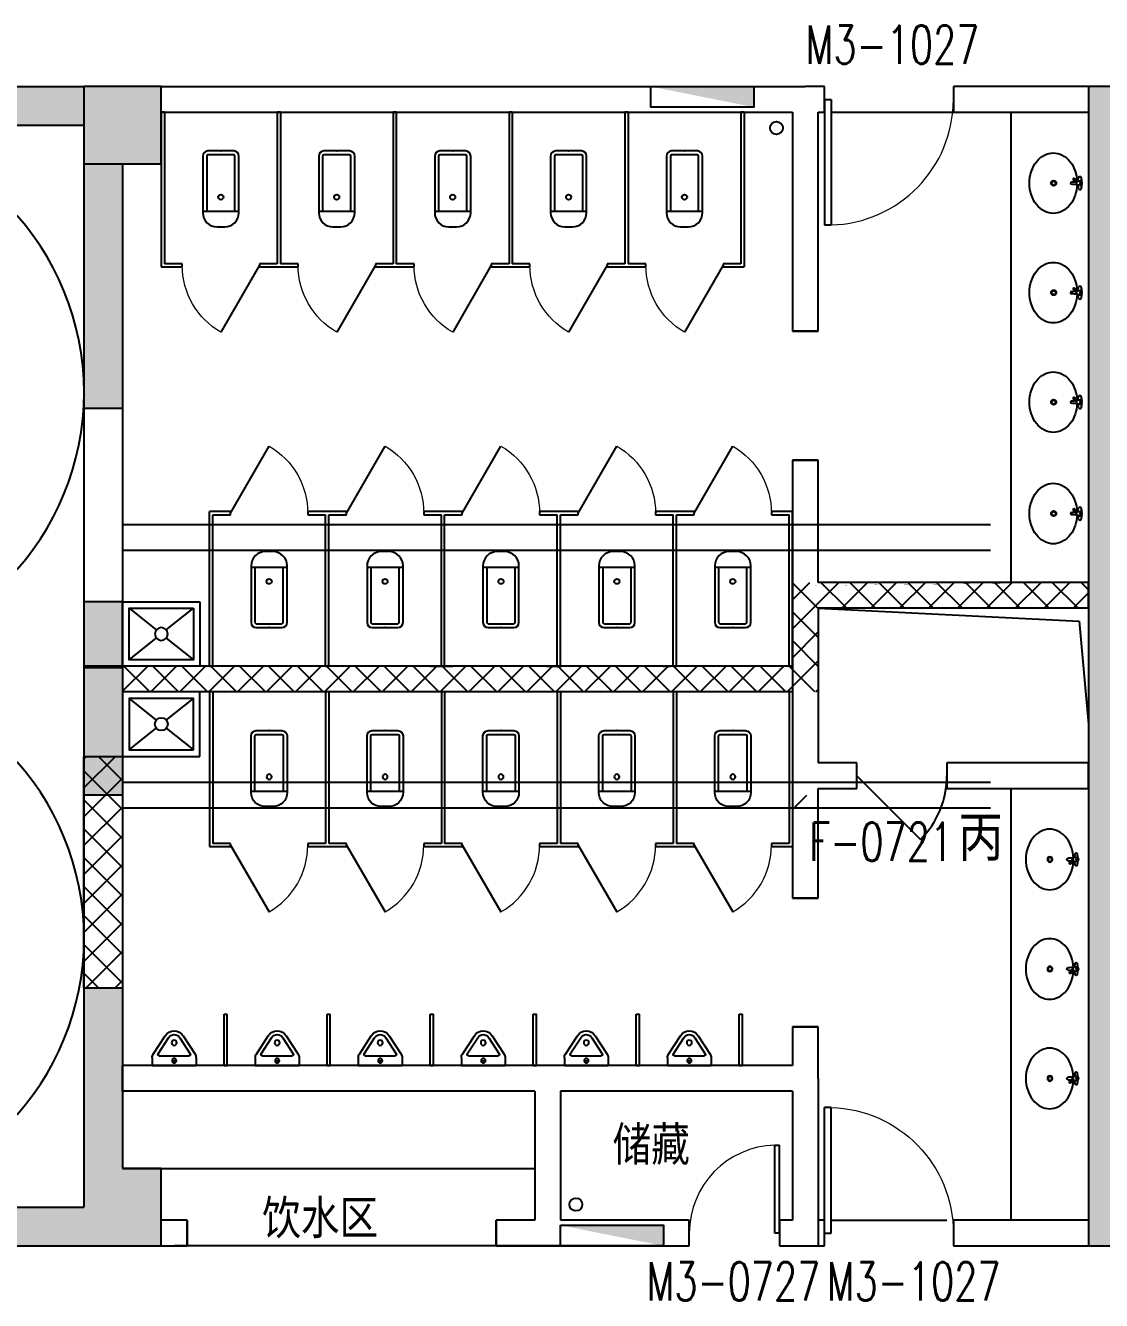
# Model space of a CAD drawing. Extents: x 1762714 to 1838512, y 310267 to 413040.
# Drawn here: x 1779921 to 1788276, y 391380 to 401277 of the extents above; entities that cross this region are included whole.
import ezdxf

# ---------------------------------------------------------------- set-up
doc = ezdxf.new("R2010")
doc.units = 0
doc.header["$LTSCALE"] = 1000
doc.header["$MEASUREMENT"] = 0
doc.linetypes.add('DASH', pattern=[0.35, 0.25, -0.1])
for name, color, linetype in [('body', 30, 'Continuous'), ('name', 1, 'Continuous'), ('消防', 222, 'Continuous')]:
    doc.layers.add(name, color=color, linetype=linetype)
doc.styles.add('_TCH_WINDOW', font='txt.shx', dxfattribs={"height": 3.5, "bigfont": 'hztxt.shx'})

# ---------------------------------------------------------------- blocks, each defined once
blk = doc.blocks.new('cde')
at = {"layer": '消防'}
blk.add_hatch(color=256, dxfattribs=at).paths.add_polyline_path([(-873426.7166632321, -271674.3896962288), (-874226.7166632321, -271674.3896962288), (-873426.7166632321, -271834.3896962288)])
blk.add_lwpolyline([(-874226.7166632321, -271674.3896962288), (-873426.7166632321, -271674.3896962288), (-873426.7166632321, -271834.3896962288), (-874226.7166632321, -271834.3896962288)], close=True, dxfattribs=at)
blk = doc.blocks.new('$lvtry$00000201')
for p, q in [((-139.7834388052433, -40.0000000100008, 1e-08), (-139.7834388052433, -479.6564289897615, 1e-08)), ((-109.7834388052506, -40.0000000100008, 1e-08), (-109.7834388052433, -469.6564289897615, 1e-08)), ((99.78343880524335, -1.000080374069512e-08, 1e-08), (-99.78343880524335, -1.000080374069512e-08, 1e-08)), ((99.78343880524335, -30.0000000100008, 1e-08), (-99.78343880524335, -30.0000000100008, 1e-08)), ((109.7834388052361, -469.6564289897615, 1e-08), (109.7834388052361, -40.0000000100008, 1e-08)), ((139.7834388052361, -479.6564289897615, 1e-08), (139.7834388052433, -40.0000000100008, 1e-08)), ((139.7834388052361, -469.6564289897615, 1e-08), (-139.7834388052433, -469.6564289897615, 1e-08)), ((-29.78343880524335, -589.6564289897615, 1e-08), (29.78343880523607, -589.6564289897615, 1e-08))]:
    blk.add_line(p, q)
blk.add_circle((0, -358.6146012114659, 1e-08), 20)
for centre, radius, start, end in [((-99.78343880524335, -40.0000000100008, 1e-08), 40, 90, 180), ((-99.78343880525063, -40.0000000100008, 1e-08), 10, 90, 180), ((99.78343880523607, -40.0000000100008, 1e-08), 40, 0, 90), ((99.78343880523607, -40.0000000100008, 1e-08), 10, 0, 90), ((-29.78343880524335, -479.6564289897615, 1e-08), 110, 180, 270), ((29.78343880523607, -479.6564289897615, 1e-08), 110, 270, 0)]:
    blk.add_arc(centre, radius, start, end)
blk.add_point((0, 0))
blk = doc.blocks.new('$TCHSYS$APDOOR2D')
blk.add_line((0.5, 0), (9.094947017729283e-16, 0.8660254037844392))
at = {"lineweight": 13}
blk.add_arc((0.5, 0), 1, 120, 180, dxfattribs=at)
blk = doc.blocks.new('$DorLib2D$00000001')
for p, q in [((0.45, 0.9750000000000001), (0.5000000000000002, 0.9750000000000001)), ((0.45, 0), (0.45, 0.9750000000000001)), ((0.5, 0), (0.5, 0.9750000000000001)), ((0.5, 0), (0.45, 0))]:
    blk.add_line(p, q)
at = {"lineweight": 13}
blk.add_arc((0.475, 0), 0.975, 91.4692835813538, 180, dxfattribs=at)
blk = doc.blocks.new('$lvtry$00000194')
for p, q in [((-16.69233925083245, -26.52828659578518, 1e-08), (-16.69233925083245, -16.69233926081506, 1e-08)), ((16.69233925080334, -26.52828659578518, 1e-08), (16.69233925080334, -16.69233926081506, 1e-08))]:
    blk.add_line(p, q)
at = {"elevation": 1e-08}
blk.add_lwpolyline([(13.72152649859345, -39.03689486999792, -0.06737355819839203), (92.26126355512679, -53.38288950382048, -0.08815154047699353), (166.1700935788249, -92.90564140197239, -0.1052687078231532), (218.0973696844812, -155.2963535393974, -0.1216849278553274), (235, -223.7203959214821, -0.121684927855334), (218.0973696844885, -292.1444383035814, -0.1052687078231275), (166.1700935788467, -354.5351504409991, -0.08815154047698223), (92.26126355514862, -394.057902339162, -0.07896630954085203), (7.275957614183426e-12, -408.7203959214967, -0.07896630954085819), (-92.26126355513406, -394.0579023391729, -0.08815154047700312), (-166.1700935788322, -354.535150441021, -0.1052687078231533), (-218.0973696844885, -292.144438303596, -0.1216849278553274), (-235, -223.7203959215112, -0.1216849278553497), (-218.0973696844958, -155.2963535394192, -0.1052687078231637), (-166.170093578854, -92.90564140199422, -0.08815154047699322), (-92.26126355514862, -53.38288950383139, -0.05993496726570368), (-22.52397154361825, -39.57398654198914, -0.05993496726570368)], format="xyb", dxfattribs=at)
for centre, radius in [((-1.455191522836685e-11, -26.52828659578518, 1e-08), 16.69233925081608), ((-7.275957614183426e-12, -221.4316481974711, 1e-08), 20), ((-7.275957614183426e-12, -221.4316481974711, 1e-08), 15)]:
    blk.add_circle(centre, radius)
for centre, radius, start, end in [((-40.18135723996966, -17.32147236583114, 1e-08), 10.06450358181337, 106.6095606707905, 258.1648168314234), ((-64.2878101370734, 250.1618107285321, 1e-08), 258.7112282179222, 274.7069152505645, 282.3731635936319), ((-74.62124779871374, -196.6875086797954, 1e-08), 172.5795059260873, 71.36004855192897, 79.18732016849276), ((-28.90521497542795, -63.30408876373258, 1e-08), 6.774339234079719, 155.3439801166094, 308.3224154564381), ((-170.98009125526, 35.25583087861014, 1e-08), 166.2489730946692, 324.8410728659358, 338.1337180303948), ((-170.98009125526, 35.25583087861014, 1e-08), 169.652629299969, 324.8410728659358, 331.3523341770557), ((-28.90521497542795, -63.30408876373258, 1e-08), 3.370683028779979, 155.3439801166094, 308.3224154564381), ((100.4320496943401, -178.0699382033345, 1e-08), 169.6526292999691, 132.31406139628, 138.8253227074418), ((100.4320496943401, -178.0699382033345, 1e-08), 166.2489730946693, 125.5326775435753, 138.8253227074418), ((-12.26054571814893, -42.12725045696425, 1e-08), 10.59940537502004, 201.8923753688994, 261.7740202046142), ((-1.455191522836685e-11, -16.69233926081506, 1e-08), 16.69233925081608, 0, 180), ((-381.0866100194544, -98.94153783039656, 1e-08), 372.2172360846195, 2.398242787226626, 6.762688832811939), ((-1.455191522836685e-11, -79.69124362275761, 1e-08), 9.902517937004529, 201.7836930227817, 338.2163069772183), ((64.28781013704429, 250.1618107285321, 1e-08), 258.7112282179222, 257.626836406368, 265.2930847494355), ((381.0866100194253, -98.94153783036745, 1e-08), 372.2172360846195, 170.1008309111423, 177.6017572127734), ((74.62124779877195, -196.6875086797954, 1e-08), 172.5795059260873, 100.8126798315072, 110.4190736218762), ((40.18135723994055, -17.32147236583114, 1e-08), 10.06450358181337, 281.8351831685765, 73.39043932920947)]:
    blk.add_arc(centre, radius, start, end)
blk.add_point((-1.455191522836685e-11, -16.69233926081506, 1e-08))
blk = doc.blocks.new('$DorLib2D$00000114')
at = {"color": 0}
blk.add_line((0.4999999999999964, 3.552713678800501e-15), (-0.2071067811864751, 0.7071067811864857), dxfattribs=at)
blk.add_arc((0.5000000000013856, -1.154631945610163e-12), 1.000000000001696, 135, 180, dxfattribs=at)
blk = doc.blocks.new('$lvtry$00000221')
for p, q in [((-170, 0, 1.00000000000001e-08), (170, -3.637978807091713e-12, 1.00000000000001e-08)), ((-170, -61.14835470659455, 1.00000000000001e-08), (-170, 0, 1.00000000000001e-08)), ((-161.8924622367413, -88.44343865486735, 1.00000000000001e-08), (-69.28203202271834, -230.5818163137155, 1.00000000000001e-08)), ((-124.1736286101077, -91.45901678963855, 1.00000000000001e-08), (-43.30126991269935, -215.5818163076256, 1.00000000000001e-08)), ((-115.7951361627565, -76, 1.00000000000001e-08), (115.7951365941481, -76, 1.00000000000001e-08)), ((43.301270463322, -215.5818162915166, 1.00000000000001e-08), (124.1736290448607, -91.45901678449081, 1.00000000000001e-08)), ((69.28203258278518, -230.5818162812357, 1.00000000000001e-08), (161.8924622535633, -88.44343926462534, 1.00000000000001e-08)), ((170, -61.14835534217491, 1.00000000000001e-08), (170, -3.637978807091713e-12, 1.00000000000001e-08))]:
    blk.add_line(p, q)
for centre, radius in [((0, -38, 1.00000000000001e-08), 17.66628609890358), ((2.156957634724677e-07, -176.9798452330579, 1e-08), 20)]:
    blk.add_circle(centre, radius)
for centre, radius, start, end in [((-120, -61.14835470659455, 1.00000000000001e-08), 50, 180, 213.0863027744521), ((-115.7951361627565, -86, 1.00000000000001e-08), 10, 90, 213.0863027744521), ((115.7951365941481, -86, 1.00000000000001e-08), 10, 326.9136972608397, 90), ((120, -61.14835534217491, 1.00000000000001e-08), 50, 326.9136972608397, 0), ((2.706583472900093e-07, -190.5818162974756, 1.00000000000001e-08), 80.00000000000118, 210.0000000135458, 330.0000000132417), ((2.706583472900093e-07, -190.5818163002696, 1.00000000000001e-08), 49.99999999860439, 210.0000000102977, 330.00000001059)]:
    blk.add_arc(centre, radius, start, end)
blk.add_point((0, -38, 1.00000000000001e-08))
blk = doc.blocks.new('$lvtry$00000012')
for p, q in [((-250, -50, 1e-08), (-39.04344047215272, -218.7652476222793, 1e-08)), ((39.04344047215272, -218.7652476222793, 1e-08), (250, -50, 1e-08)), ((-250, -450, 1e-08), (-39.04344047215272, -281.2347523777207, 1e-08)), ((39.04344047215272, -281.2347523777244, 1e-08), (250, -450, 1e-08))]:
    blk.add_line(p, q)
at = {"elevation": 1e-08}
for points in [[(300, -500), (300, 0), (-300, 0), (-300, -500)], [(250, -450), (250, -50), (-250, -50), (-250, -450)]]:
    blk.add_lwpolyline(points, close=True, dxfattribs=at)
blk.add_circle((0, -250, 1e-08), 50)

msp = doc.modelspace()

# ---------------------------------------------------------------- hatches: boundary and pattern name
at = {"layer": 'body'}
for points in [[(1772575.56556387, 400803.4112224119), (1772575.56556387, 400503.4112224119), (1780375.56556387, 400503.4112224133), (1780375.56556387, 400803.4112224133)], [(1780375.565563861, 400203.4112224693), (1780975.565563861, 400203.4112224693), (1780975.565563861, 400803.4112224693), (1780375.565563861, 400803.4112224693)], [(1788175.565563838, 400803.4112224123), (1788175.565563838, 400203.4112224123), (1788775.565563838, 400203.411222412), (1788775.565563838, 400803.411222412)], [(1780675.565563879, 400203.4034099162), (1780375.565563879, 400203.403409917), (1780375.56556387, 398303.4034099753), (1780675.56556387, 398303.4034099745)], [(1788375.565563838, 400203.4112224121), (1788175.565563838, 400203.4112224123), (1788175.565563835, 392403.4112224146), (1788375.565563835, 392403.4112224146)], [(1780375.565563873, 396803.403409975), (1780375.565563872, 396290.8222153035), (1780675.565563872, 396290.8222153031), (1780675.565563873, 396803.4034099745)], [(1780375.565563885, 396303.4112223897), (1780375.565563866, 395303.4034099749), (1780675.565563866, 395303.4034099745), (1780675.565563878, 396303.4112223897)], [(1780375.565563861, 392403.4112224693), (1780675.565563861, 392403.4112224693), (1780675.565563866, 393803.4034099745), (1780375.565563866, 393803.4034099751)], [(1780375.565563861, 391803.4112224693), (1780975.565563861, 391803.4112224693), (1780975.565563861, 392403.4112224693), (1780375.565563861, 392403.4112224693)], [(1788175.56556384, 392403.4112224147), (1788175.565563839, 391803.4112224147), (1788775.565563839, 391803.4112224145), (1788775.56556384, 392403.4112224145)], [(1772575.56556387, 392103.4112224112), (1772575.56556387, 391803.4112224112), (1780375.56556387, 391803.4112224125), (1780375.56556387, 392103.4112224125)]]:
    msp.add_hatch(color=256, dxfattribs=at).paths.add_polyline_path(points)

# ---------------------------------------------------------------- linework, layer by layer
for p, q in [((1772575.56556387, 400803.4112224119), (1780375.56556387, 400803.4112224133)), ((1780975.565563861, 400803.4112224693), (1780375.565563861, 400803.4112224693)), ((1780375.565563861, 400803.4112224693), (1780375.565563861, 400203.4112224693)), ((1780975.565563863, 400803.4112224127), (1785975.565563794, 400803.4112224142)), ((1780975.565563861, 400203.4112224693), (1780975.565563861, 400803.4112224693)), ((1786125.565563812, 400803.411222409), (1785975.565563794, 400803.4112224142)), ((1786125.565563812, 400603.4112224048), (1786125.565563812, 400803.411222409)), ((1788175.56556387, 400803.4112224286), (1787125.56556385, 400803.4112224091)), ((1787125.56556385, 400803.4112224091), (1787125.56556385, 400603.4112224058)), ((1788175.565563838, 400803.4112224123), (1788175.565563838, 400203.4112224123)), ((1788775.565563838, 400803.411222412), (1788175.565563838, 400803.4112224123)), ((1780975.565563863, 400603.4112224109), (1785875.565563797, 400603.4112224154)), ((1780975.565563861, 400603.4112224352), (1780975.565563857, 399402.9112224156)), ((1781000.565563861, 400603.4112224352), (1780975.565563861, 400603.4112224352)), ((1781000.565563861, 400603.4112224352), (1781000.565563857, 399427.9112224496)), ((1781875.565563853, 400603.4112224347), (1781875.565563831, 399427.9112224506)), ((1781900.565563853, 400603.4112224347), (1781875.565563853, 400603.4112224347)), ((1781900.565563853, 400603.4112224347), (1781900.565563831, 399427.9112224167)), ((1782775.565563844, 400603.4112224354), (1782775.565563857, 399427.9112224175)), ((1782800.565563844, 400603.4112224354), (1782775.565563844, 400603.4112224354)), ((1782800.565563844, 400603.4112224354), (1782800.565563857, 399427.9112224175)), ((1783675.565563836, 400603.411222419), (1783675.565563831, 399427.9112224185)), ((1783700.565563836, 400603.411222419), (1783675.565563836, 400603.411222419)), ((1783700.565563836, 400603.411222419), (1783700.565563831, 399427.9112224524)), ((1784575.565563828, 400603.411222419), (1784575.565563831, 399427.9112224533)), ((1784600.565563828, 400603.411222419), (1784575.565563828, 400603.411222419)), ((1784600.565563828, 400603.411222419), (1784600.565563831, 399427.9112224533)), ((1785475.565563819, 400603.411222419), (1785475.565563831, 399427.9112224542)), ((1785500.565563819, 400603.411222419), (1785475.565563819, 400603.411222419)), ((1785500.565563819, 400603.411222419), (1785500.565563831, 399402.9112224543)), ((1785875.565563797, 400603.4112224154), (1785875.565563809, 398903.4112223658)), ((1786075.565563808, 398903.4112223671), (1786075.565563796, 400603.411222412)), ((1786075.565563796, 400603.411222412), (1786125.565563812, 400603.4112224048)), ((1786175.565563821, 400603.4112224142), (1787300.565563821, 400603.4112224142)), ((1787125.56556385, 400603.4112224058), (1788175.56556387, 400603.4112224209)), ((1772575.56556387, 400503.4112224119), (1780375.56556387, 400503.4112224133)), ((1774375.565563879, 400503.4112224091), (1780375.56556387, 400503.4112224077)), ((1774375.56556387, 400503.4112224707), (1780375.565563861, 400503.4112224693)), ((1780375.56556387, 400503.4112224077), (1780375.565563852, 392103.4112224082)), ((1780375.565563861, 400503.4112224693), (1780375.565563843, 392103.4112224698)), ((1780375.565563861, 400203.4112224693), (1780975.565563861, 400203.4112224693)), ((1780375.565563879, 400203.403409917), (1780375.56556387, 398303.4034099753)), ((1780675.565563879, 400203.4034099162), (1780675.56556387, 398303.4034099745)), ((1788175.565563839, 400203.411222371), (1788175.565563835, 392403.4112224146)), ((1780975.565563857, 399402.9112224156), (1781138.06556366, 399402.9112224266)), ((1781138.06556366, 399427.9112224714), (1781000.565563857, 399427.9112224496)), ((1781138.06556366, 399402.9112224266), (1781138.06556366, 399427.9112224714)), ((1781875.565563831, 399427.9112224506), (1781738.065563965, 399427.911222472)), ((1781738.065563965, 399427.911222472), (1781738.065563965, 399402.9112224401)), ((1781738.065563965, 399402.9112224401), (1781888.065563861, 399402.9112224361)), ((1781888.065563853, 399402.9112224347), (1782038.065563965, 399402.9112224507)), ((1782038.065563965, 399427.9112224283), (1781900.565563831, 399427.9112224167)), ((1782038.065563965, 399402.9112224507), (1782038.065563965, 399427.9112224283)), ((1782775.565563857, 399427.9112224175), (1782638.06556366, 399427.9112224289)), ((1782638.06556366, 399427.9112224289), (1782638.06556366, 399402.9112224513)), ((1782638.06556366, 399402.9112224513), (1782788.065563853, 399402.9112224357)), ((1782788.065563844, 399402.9112224354), (1782938.065563965, 399402.9112224177)), ((1782938.065563965, 399427.9112224279), (1782800.565563857, 399427.9112224175)), ((1782938.065563965, 399402.9112224177), (1782938.065563965, 399427.9112224279)), ((1783675.565563831, 399427.9112224185), (1783538.06556366, 399427.9112224285)), ((1783538.06556366, 399427.9112224285), (1783538.06556366, 399402.9112224183)), ((1783538.06556366, 399402.9112224183), (1783688.065563844, 399402.9112224363)), ((1783688.065563836, 399402.9112224354), (1783838.06556366, 399402.9112224187)), ((1783838.06556366, 399427.9112224295), (1783700.565563831, 399427.9112224524)), ((1783838.06556366, 399402.9112224187), (1783838.06556366, 399427.9112224295)), ((1784575.565563831, 399427.9112224533), (1784438.065563965, 399427.9112224301)), ((1784438.065563965, 399427.9112224301), (1784438.065563965, 399402.9112224192)), ((1784438.065563965, 399402.9112224192), (1784588.065563836, 399402.9112224363)), ((1784588.065563828, 399402.9112224354), (1784738.065563965, 399402.911222438)), ((1784738.065563965, 399427.9112224304), (1784600.565563831, 399427.9112224533)), ((1784738.065563965, 399402.911222438), (1784738.065563965, 399427.9112224304)), ((1785475.565563831, 399427.9112224542), (1785338.06556366, 399427.911222431)), ((1785338.06556366, 399427.911222431), (1785338.06556366, 399402.9112224504)), ((1785338.06556366, 399402.9112224504), (1785500.565563831, 399402.9112224543)), ((1785875.565563809, 398903.4112223658), (1786075.565563808, 398903.4112223671)), ((1780375.565563894, 398303.403409975), (1780375.56556388, 393803.403409975)), ((1780375.565563885, 398303.4034100365), (1780375.565563872, 393803.4034100365)), ((1780675.56556387, 398303.4034099745), (1780375.56556387, 398303.4034099753)), ((1780675.56556388, 398303.4034099745), (1780675.565563866, 393803.4034099745)), ((1786075.565563815, 397903.4112224053), (1785875.565563816, 397903.4112224039)), ((1785875.565563816, 397903.4112224039), (1785875.565563821, 396853.411222397)), ((1786075.565563822, 396953.4112223999), (1786075.565563815, 397903.4112224053)), ((1781350.565563875, 396303.4112223929), (1781350.565563883, 397503.9112223822)), ((1781513.06556366, 397503.9112223887), (1781350.565563883, 397503.9112223822)), ((1781513.065563659, 397478.9112223862), (1781513.06556366, 397503.9112223887)), ((1782263.065563866, 397503.9112223765), (1782113.065563965, 397503.911222385)), ((1782113.065563965, 397503.911222385), (1782113.065563965, 397478.9112223868)), ((1782413.06556366, 397503.9112223494), (1782263.065563858, 397503.9112223765)), ((1782413.06556366, 397478.9112223478), (1782413.06556366, 397503.9112223494)), ((1783163.065563858, 397503.9112223774), (1783013.065563965, 397503.91122235)), ((1783013.065563965, 397503.91122235), (1783013.065563965, 397478.9112223485)), ((1783313.065563965, 397503.9112223842), (1783163.065563849, 397503.9112223765)), ((1783313.065563965, 397478.9112223592), (1783313.065563965, 397503.9112223842)), ((1784063.065563849, 397503.9112223774), (1783913.06556366, 397503.9112223848)), ((1783913.06556366, 397503.9112223848), (1783913.06556366, 397478.9112223598)), ((1784213.065563965, 397503.9112223851), (1784063.065563841, 397503.9112223765)), ((1784213.065563965, 397478.9112223252), (1784213.065563965, 397503.9112223851)), ((1784963.065563841, 397503.9112223774), (1784813.065563965, 397503.9112223857)), ((1784813.065563965, 397503.9112223857), (1784813.065563965, 397478.9112223259)), ((1785113.06556366, 397503.9112223799), (1784963.065563833, 397503.9112223765)), ((1785113.065563659, 397478.9112224179), (1785113.06556366, 397503.9112223799)), ((1785875.565563831, 397503.9112223869), (1785713.065563965, 397503.9112223866)), ((1785713.065563965, 397503.9112223866), (1785713.065563965, 397478.9112224185)), ((1785875.565563833, 396303.4112223774), (1785875.565563831, 397503.9112223869)), ((1780675.565563866, 397403.4268480219), (1787414.158708863, 397403.4268480219)), ((1781375.565563875, 396303.4112223929), (1781375.565563883, 397478.9112223822)), ((1781375.565563883, 397478.9112223822), (1781513.065563659, 397478.9112223862)), ((1782113.065563965, 397478.9112223868), (1782250.565563857, 397478.911222383)), ((1782250.565563866, 396303.4112223939), (1782250.565563857, 397478.911222383)), ((1782275.565563866, 396303.4112223939), (1782275.565563857, 397478.9112223492)), ((1782275.565563857, 397478.9112223492), (1782413.06556366, 397478.9112223478)), ((1783013.065563965, 397478.9112223485), (1783150.565563857, 397478.9112223501)), ((1783150.565563858, 396303.4112223939), (1783150.565563857, 397478.9112223501)), ((1783175.565563858, 396303.4112223939), (1783175.565563857, 397478.9112223841)), ((1783175.565563857, 397478.9112223841), (1783313.065563965, 397478.9112223592)), ((1783913.06556366, 397478.9112223598), (1784050.565563857, 397478.911222385)), ((1784050.565563849, 396303.4112223939), (1784050.565563857, 397478.911222385)), ((1784075.565563849, 396303.4112223939), (1784075.565563857, 397478.911222351)), ((1784075.565563857, 397478.911222351), (1784213.065563965, 397478.9112223252)), ((1784813.065563965, 397478.9112223259), (1784950.565563857, 397478.9112223519)), ((1784950.565563841, 396303.4112223939), (1784950.565563857, 397478.9112223519)), ((1784975.565563841, 396303.4112223939), (1784975.565563857, 397478.9112223859)), ((1784975.565563857, 397478.9112223859), (1785113.065563659, 397478.9112224179)), ((1785713.065563965, 397478.9112224185), (1785850.565563831, 397478.9112223868)), ((1785850.565563833, 396303.4112223774), (1785850.565563831, 397478.9112223868)), ((1780675.565563866, 397203.4268480219), (1787414.158708863, 397203.4268480219)), ((1785875.565563821, 396818.4043741699), (1786010.580224702, 396953.4190350511)), ((1785875.56556382, 396593.8979711422), (1786235.08662773, 396953.4190350528)), ((1786075.565563821, 396750.8671860783), (1785875.565563821, 396950.8671860787)), ((1788175.565563793, 396953.411222397), (1786075.565563822, 396953.4112223999)), ((1786297.52011786, 396753.419035067), (1786097.520117875, 396953.4190350517)), ((1786259.593030771, 396753.419035067), (1786459.593030758, 396953.4190350543)), ((1786522.026520886, 396753.419035067), (1786322.0265209, 396953.4190350533)), ((1786484.099433798, 396753.4190350669), (1786684.099433787, 396953.4190350558)), ((1786746.532923913, 396753.419035067), (1786546.532923925, 396953.419035055)), ((1786708.605836825, 396753.4190350667), (1786908.605836815, 396953.4190350575)), ((1786971.03932694, 396753.4190350669), (1786771.03932695, 396953.4190350566)), ((1786933.112239851, 396753.4190350669), (1787133.112239844, 396953.4190350592)), ((1787195.545729967, 396753.4190350669), (1786995.545729975, 396953.4190350581)), ((1787157.618642878, 396753.4190350669), (1787357.618642872, 396953.4190350608)), ((1787420.052132993, 396753.4190350669), (1787220.052133, 396953.4190350597)), ((1787382.125045905, 396753.4190350667), (1787582.1250459, 396953.4190350623)), ((1787644.55853602, 396753.4190350669), (1787444.558536025, 396953.4190350614)), ((1787606.631448932, 396753.4190350667), (1787806.631448929, 396953.4190350639)), ((1787869.064939047, 396753.4190350667), (1787669.064939051, 396953.419035063)), ((1787831.137851958, 396753.4190350666), (1788031.137851957, 396953.4190350656)), ((1788093.571342074, 396753.4190350667), (1787893.571342076, 396953.4190350646)), ((1788175.565563806, 396895.9312163611), (1788118.077745101, 396953.419035066)), ((1788175.565563793, 396753.411222397), (1788175.565563793, 396953.411222397)), ((1780375.565563873, 396803.403409975), (1780375.565563872, 396290.8222153035)), ((1780675.565563873, 396803.4034099745), (1780375.565563873, 396803.403409975)), ((1780675.565563873, 396803.4034099745), (1780675.565563872, 396290.8222153031)), ((1785875.565563821, 396853.4112223977), (1785875.565563814, 396303.4112223889)), ((1788055.644254985, 396753.4190350667), (1788175.565563811, 396873.3403438932)), ((1786075.565563821, 396526.3607830519), (1785875.56556382, 396726.3607830531)), ((1786075.565563822, 396753.4112223973), (1788101.737831756, 396652.5449110436)), ((1786075.565563812, 396753.4112223973), (1786075.565563821, 396203.411222392)), ((1788175.565563793, 396753.411222397), (1786075.565563812, 396753.4112223973)), ((1788101.737831756, 396652.5449110436), (1788175.565563839, 395853.4112223944)), ((1785875.565563818, 396369.3915681143), (1786075.565563821, 396569.3915681171)), ((1786075.565563821, 396301.8543800253), (1785875.565563819, 396501.8543800274)), ((1780375.565563885, 396303.4112223897), (1780375.565563866, 395303.4034099749)), ((1780675.565563878, 396303.4112223897), (1780375.565563885, 396303.4112223897)), ((1780675.565563879, 396108.5246220801), (1780870.452164177, 396303.4112223779)), ((1780675.565563878, 396303.4112223897), (1780675.565563866, 395303.4034099745)), ((1785875.565563814, 396303.4112223889), (1780675.565563878, 396303.4112223897)), ((1780885.847236156, 396103.4112223922), (1780685.847236171, 396303.4112223773)), ((1780894.958567218, 396103.4112223922), (1781094.958567204, 396303.4112223786)), ((1781110.353639183, 396103.4112223918), (1780910.353639197, 396303.411222378)), ((1781119.464970245, 396103.4112223918), (1781319.464970232, 396303.4112223792)), ((1781334.860042211, 396103.4112223913), (1781134.860042223, 396303.4112223786)), ((1781343.971373271, 396103.4112223912), (1781543.971373259, 396303.4112223798)), ((1781350.565563875, 396303.4112223929), (1781375.565563875, 396303.4112223929)), ((1781559.366445238, 396103.4112223908), (1781359.366445249, 396303.4112223793)), ((1781568.477776297, 396103.4112223907), (1781768.477776287, 396303.4112223805)), ((1781783.872848265, 396103.4112223902), (1781583.872848276, 396303.41122238)), ((1781792.984179323, 396103.4112223902), (1781992.984179314, 396303.4112223811)), ((1782008.379251292, 396103.4112223897), (1781808.379251302, 396303.4112223805)), ((1782017.490582349, 396103.4112223897), (1782217.490582341, 396303.4112223816)), ((1782232.88565432, 396103.4112223891), (1782032.885654328, 396303.4112223811)), ((1782241.996985375, 396103.4112223892), (1782441.996985368, 396303.4112223823)), ((1782250.565563866, 396303.4112223939), (1782275.565563866, 396303.4112223939)), ((1782457.392057347, 396103.4112223887), (1782257.392057354, 396303.4112223819)), ((1782466.503388402, 396103.4112223886), (1782666.503388396, 396303.4112223829)), ((1782681.898460374, 396103.4112223883), (1782481.89846038, 396303.4112223826)), ((1782691.009791428, 396103.4112223882), (1782891.009791424, 396303.4112223836)), ((1782906.404863401, 396103.4112223877), (1782706.404863406, 396303.4112223831)), ((1782915.516194454, 396103.4112223877), (1783115.516194451, 396303.4112223842)), ((1783130.911266429, 396103.4112223871), (1782930.911266432, 396303.4112223837)), ((1783140.022597481, 396103.4112223871), (1783340.022597478, 396303.4112223848)), ((1783150.565563858, 396303.4112223939), (1783175.565563858, 396303.4112223939)), ((1783355.417669456, 396103.4112223866), (1783155.417669458, 396303.4112223843)), ((1783364.529000507, 396103.4112223866), (1783564.529000505, 396303.4112223855)), ((1783579.924072483, 396103.4112223862), (1783379.924072484, 396303.411222385)), ((1783589.035403533, 396103.4112223862), (1783789.035403533, 396303.4112223861)), ((1783804.43047551, 396103.4112223857), (1783604.43047551, 396303.4112223857)), ((1783813.541806559, 396103.4112223856), (1784013.54180656, 396303.4112223866)), ((1784028.936878538, 396103.4112223852), (1783828.936878536, 396303.4112223863)), ((1784038.048209585, 396103.4112223851), (1784238.048209588, 396303.4112223873)), ((1784050.565563849, 396303.4112223939), (1784075.565563849, 396303.4112223939)), ((1784253.443281565, 396103.4112223845), (1784053.443281563, 396303.4112223869)), ((1784262.554612611, 396103.4112223847), (1784462.554612615, 396303.411222388)), ((1784477.949684592, 396103.4112223841), (1784277.949684589, 396303.4112223875)), ((1784487.061015638, 396103.4112223841), (1784687.061015642, 396303.4112223886)), ((1784702.456087619, 396103.4112223836), (1784502.456087615, 396303.4112223882)), ((1784711.567418664, 396103.4112223835), (1784911.56741867, 396303.4112223891)), ((1784926.962490646, 396103.411222383), (1784726.962490641, 396303.4112223887)), ((1784936.07382169, 396103.411222383), (1785136.073821697, 396303.4112223898)), ((1784950.565563841, 396303.4112223939), (1784975.565563841, 396303.4112223939)), ((1785151.468893674, 396103.4112223827), (1784951.468893667, 396303.4112223894)), ((1785160.580224717, 396103.4112223826), (1785360.580224724, 396303.4112223905)), ((1785375.975296701, 396103.411222382), (1785175.975296693, 396303.41122239)), ((1785385.086627743, 396103.4112223821), (1785585.086627752, 396303.4112223912)), ((1785600.481699728, 396103.4112223815), (1785400.481699719, 396303.4112223907)), ((1785609.593030769, 396103.4112223815), (1785809.593030779, 396303.4112223916)), ((1785824.988102756, 396103.4112223811), (1785624.988102745, 396303.4112223913)), ((1785834.099433782, 396103.4190350507), (1786075.565563821, 396344.8851650901)), ((1786049.49450577, 396103.4190350503), (1785849.494505758, 396303.4190350615)), ((1785850.565563833, 396303.4112223774), (1785875.565563833, 396303.4112223774)), ((1785875.565563834, 396303.411222392), (1785875.565563836, 396103.3805938629)), ((1780675.565563872, 396290.8222153031), (1780375.565563872, 396290.8222153035)), ((1786075.565563821, 396203.411222392), (1786075.565563837, 395553.4112223971)), ((1785875.565563796, 396103.411222393), (1780675.565563877, 396103.4112223939)), ((1781350.565563875, 396103.3805938619), (1781350.565563883, 394902.8805938649)), ((1781375.565563875, 396103.3805938619), (1781350.565563875, 396103.3805938619)), ((1781375.565563875, 396103.3805938619), (1781375.565563883, 394927.8805938649)), ((1782250.565563866, 396103.380593861), (1782250.565563857, 394927.8805938641)), ((1782275.565563866, 396103.380593861), (1782250.565563866, 396103.380593861)), ((1782275.565563866, 396103.380593861), (1782275.565563857, 394927.8805938979)), ((1783150.565563858, 396103.380593861), (1783150.565563883, 394927.8805938971)), ((1783175.565563858, 396103.380593861), (1783150.565563858, 396103.380593861)), ((1783175.565563858, 396103.380593861), (1783175.565563857, 394927.8805938631)), ((1784050.565563849, 396103.380593861), (1784050.565563857, 394927.8805938622)), ((1784075.565563849, 396103.380593861), (1784050.565563849, 396103.380593861)), ((1784075.565563849, 396103.380593861), (1784075.565563857, 394927.8805938622)), ((1784950.565563841, 396103.380593861), (1784950.565563857, 394927.8805938613)), ((1784975.565563841, 396103.380593861), (1784950.565563841, 396103.380593861)), ((1784975.565563841, 396103.380593861), (1784975.565563857, 394927.8805938612)), ((1785850.565563833, 396103.3805938774), (1785850.565563831, 394927.8805938603)), ((1785875.565563833, 396103.3805938774), (1785850.565563833, 396103.3805938774)), ((1785875.565563796, 396103.411222393), (1785875.565563821, 395453.4112223951)), ((1785875.565563833, 396103.3805938774), (1785875.565563857, 394902.8805938603)), ((1786058.605836808, 396103.4190350504), (1786075.565563821, 396120.3787620632)), ((1780375.565563859, 395584.026031716), (1780394.950754788, 395603.4112226446)), ((1780375.565563858, 395359.5196286879), (1780619.457157814, 395603.4112226448)), ((1780675.565563866, 395415.6750952319), (1780487.829436453, 395603.411222645)), ((1786375.565563815, 395553.4112223938), (1786075.565563837, 395553.4112223971)), ((1786375.565563816, 395353.4112223971), (1786375.565563815, 395553.4112223938)), ((1788175.565563794, 395553.4112223944), (1787075.565563854, 395553.4112223929)), ((1787075.565563854, 395553.4112223929), (1787075.565563854, 395353.4112223971)), ((1788175.565563794, 395353.4112223944), (1788175.565563794, 395553.4112223944)), ((1780675.565563866, 395191.1686922051), (1780375.565563858, 395491.1686922128)), ((1780375.565563856, 395135.0132256595), (1780675.565563866, 395435.0132256696)), ((1785875.565563821, 395453.4112223951), (1785875.565563834, 394503.4112224265)), ((1780675.565563866, 395403.4268480219), (1787414.158708863, 395403.4268480219)), ((1786075.565563821, 395353.4112223944), (1786375.565563816, 395353.4112223971)), ((1786075.56556382, 394503.4112224264), (1786075.565563821, 395353.4112223944)), ((1787075.565563854, 395353.4112223971), (1788175.565563794, 395353.4112223944)), ((1780675.565563866, 395303.4034099745), (1780375.565563866, 395303.4034099749)), ((1780675.565563866, 394966.6622891786), (1780375.565563857, 395266.6622891877)), ((1780375.565563855, 394910.5068226313), (1780675.565563866, 395210.5068226429)), ((1785875.56556384, 395191.1608795358), (1785987.813940655, 395303.4092563505)), ((1780675.565563866, 395203.4268480219), (1787414.158708863, 395203.4268480219)), ((1780675.565563866, 394742.1558861519), (1780375.565563855, 395042.1558861627)), ((1780375.565563853, 394686.0004196031), (1780675.565563866, 394986.0004196161)), ((1781513.065563659, 394927.8805938712), (1781375.565563883, 394927.8805938649)), ((1781513.06556366, 394902.880593878), (1781513.065563659, 394927.8805938712)), ((1782250.565563857, 394927.8805938641), (1782113.065563965, 394927.8805938707)), ((1782113.065563965, 394927.8805938707), (1782113.065563965, 394902.8805938868)), ((1782413.065563965, 394927.8805939133), (1782275.565563857, 394927.8805938979)), ((1782413.065563965, 394902.8805938978), (1782413.065563965, 394927.8805939133)), ((1783150.565563883, 394927.8805938971), (1783013.065563965, 394927.8805939126)), ((1783013.065563965, 394927.8805939126), (1783013.065563965, 394902.8805938972)), ((1783313.065563965, 394927.8805938665), (1783175.565563857, 394927.8805938631)), ((1783313.065563965, 394902.8805938968), (1783313.065563965, 394927.8805938665)), ((1784050.565563857, 394927.8805938622), (1783913.065563965, 394927.8805938658)), ((1783913.065563965, 394927.8805938658), (1783913.065563965, 394902.8805938963)), ((1784213.065563965, 394927.8805938551), (1784075.565563857, 394927.8805938622)), ((1784213.065563965, 394902.8805938959), (1784213.065563965, 394927.8805938551)), ((1784950.565563857, 394927.8805938613), (1784813.06556366, 394927.8805938545)), ((1784813.06556366, 394927.8805938545), (1784813.06556366, 394902.8805938953)), ((1785113.065563965, 394927.8805938705), (1784975.565563857, 394927.8805938612)), ((1785113.065563965, 394902.8805938775), (1785113.065563965, 394927.8805938705)), ((1785850.565563831, 394927.8805938603), (1785713.06556366, 394927.88059387)), ((1785713.06556366, 394927.88059387), (1785713.06556366, 394902.8805938657)), ((1780675.565563866, 394517.6494831252), (1780375.565563854, 394817.6494831373)), ((1781350.565563883, 394902.8805938649), (1781513.06556366, 394902.880593878)), ((1782113.065563965, 394902.8805938868), (1782263.065563866, 394902.8805938783)), ((1782263.065563858, 394902.8805938783), (1782413.065563965, 394902.8805938978)), ((1783013.065563965, 394902.8805938972), (1783163.065563858, 394902.8805938774)), ((1783163.065563849, 394902.8805938783), (1783313.065563965, 394902.8805938968)), ((1783913.065563965, 394902.8805938963), (1784063.065563849, 394902.8805938774)), ((1784063.065563841, 394902.8805938783), (1784213.065563965, 394902.8805938959)), ((1784813.06556366, 394902.8805938953), (1784963.065563841, 394902.8805938774)), ((1784963.065563833, 394902.8805938783), (1785113.065563965, 394902.8805938775)), ((1785713.06556366, 394902.8805938657), (1785875.565563857, 394902.8805938603)), ((1780375.565563851, 394461.4940165747), (1780675.565563866, 394761.4940165892)), ((1780675.565563866, 394293.1430800986), (1780375.565563852, 394593.1430801122)), ((1780375.56556385, 394236.9876135465), (1780675.565563866, 394536.9876135626)), ((1785875.565563834, 394503.4112224265), (1786075.56556382, 394503.4112224264)), ((1780675.565563866, 394068.6366770719), (1780375.565563851, 394368.6366770868)), ((1780375.565563848, 394012.4812105182), (1780675.565563866, 394312.4812105357)), ((1780675.565563866, 393844.1302740453), (1780375.565563849, 394144.1302740618)), ((1780390.994166332, 393803.403409975), (1780675.565563866, 394087.974807509)), ((1780491.786024909, 393803.4034099749), (1780375.565563848, 393919.6238710367)), ((1780615.500569358, 393803.4034099746), (1780675.565563866, 393863.4684044821)), ((1780375.565563866, 393803.4034099751), (1780375.565563861, 392403.4034099178)), ((1780675.565563866, 393803.4034099745), (1780375.565563866, 393803.4034099751)), ((1780675.565563866, 393803.4034099745), (1780675.565563861, 392403.4034099173)), ((1781463.065563804, 393203.411222417), (1781463.065563804, 393603.411222417)), ((1781463.065563804, 393603.411222417), (1781488.065563804, 393603.411222417)), ((1781488.065563804, 393203.411222417), (1781488.065563804, 393603.411222417)), ((1782263.065563804, 393203.411222417), (1782263.065563804, 393603.411222417)), ((1782263.065563804, 393603.411222417), (1782288.065563804, 393603.411222417)), ((1782288.065563804, 393203.411222417), (1782288.065563804, 393603.411222417)), ((1783063.065563804, 393203.411222417), (1783063.065563804, 393603.411222417)), ((1783063.065563804, 393603.411222417), (1783088.065563804, 393603.411222417)), ((1783088.065563804, 393203.411222417), (1783088.065563804, 393603.411222417)), ((1783863.065563804, 393203.411222417), (1783863.065563804, 393603.411222417)), ((1783863.065563804, 393603.411222417), (1783888.065563804, 393603.411222417)), ((1783888.065563804, 393203.411222417), (1783888.065563804, 393603.411222417)), ((1784663.065563804, 393203.411222417), (1784663.065563804, 393603.411222417)), ((1784663.065563804, 393603.411222417), (1784688.065563804, 393603.411222417)), ((1784688.065563804, 393203.411222417), (1784688.065563804, 393603.411222417)), ((1785463.065563804, 393203.411222417), (1785463.065563804, 393603.411222417)), ((1785463.065563804, 393603.411222417), (1785488.065563804, 393603.411222417)), ((1785488.065563804, 393203.411222417), (1785488.065563804, 393603.411222417)), ((1786075.56556382, 393503.4112224264), (1785875.565563839, 393503.4112224265)), ((1785875.565563839, 393503.4112224265), (1785875.565563833, 393203.4112224163)), ((1786075.565563821, 393103.4112224167), (1786075.56556382, 393503.4112224264)), ((1783976.065563792, 393203.4112224173), (1780675.565563853, 393203.411222418)), ((1780675.565563853, 393003.411222418), (1780675.565563853, 393203.411222418)), ((1781463.065563804, 393203.411222417), (1781488.065563804, 393203.411222417)), ((1782263.065563804, 393203.411222417), (1782288.065563804, 393203.411222417)), ((1783063.065563804, 393203.411222417), (1783088.065563804, 393203.411222417)), ((1783863.065563804, 393203.411222417), (1783888.065563804, 393203.411222417)), ((1785875.565563833, 393203.4112224163), (1783976.065563792, 393203.4112224173)), ((1784663.065563804, 393203.411222417), (1784688.065563804, 393203.411222417)), ((1785463.065563804, 393203.411222417), (1785488.065563804, 393203.411222417)), ((1786075.565563821, 393103.4112224167), (1786075.565563814, 391803.4112224093)), ((1783876.065563788, 393003.4112224184), (1780675.565563853, 393003.411222418)), ((1783876.065563788, 393003.4112224184), (1783876.065563788, 392003.4112224176)), ((1784076.065563789, 393003.4112224197), (1784076.065563788, 392003.4112224223)), ((1785875.565563814, 393003.4112224194), (1784076.065563789, 393003.4112224197)), ((1785875.565563814, 393003.4112224194), (1785875.565563814, 392003.4112224217)), ((1780375.565563861, 392403.4112224693), (1780375.565563863, 392103.4112224143)), ((1780975.565563861, 392403.4112224693), (1780675.565563846, 392403.4112225055)), ((1780675.565563861, 392403.4034099173), (1783876.065563791, 392403.4034099167)), ((1780975.565563861, 391803.4112224693), (1780975.565563861, 392403.4112224693)), ((1788175.56556384, 392403.4112224147), (1788175.565563839, 391803.4112224147)), ((1772575.56556387, 392103.4112224112), (1780375.56556387, 392103.4112224125)), ((1774375.565563879, 392103.4112224083), (1780375.565563852, 392103.4112224082)), ((1774375.56556387, 392103.4112224699), (1780375.565563843, 392103.4112224698)), ((1781175.815563812, 392003.4112224106), (1780975.56556387, 392003.4112224183)), ((1781175.815563812, 391803.4112224131), (1781175.815563812, 392003.4112224106)), ((1783876.065563788, 392003.4112224176), (1783575.81556385, 392003.4112224099)), ((1783575.81556385, 392003.4112224099), (1783575.81556385, 391803.4112224124)), ((1785075.565563817, 392003.411222415), (1784076.065563788, 392003.4112224223)), ((1785075.565563817, 391803.4112224033), (1785075.565563817, 392003.411222415)), ((1785875.565563814, 392003.4112224217), (1785775.565563855, 392003.4112224149)), ((1785775.565563855, 392003.4112224149), (1785775.565563855, 391803.4112224006)), ((1786125.565563812, 392003.411222418), (1786075.565563821, 392003.4112224169)), ((1786075.565563821, 392003.4112224169), (1786075.565563821, 391803.4112224169)), ((1786125.565563812, 391803.4112224194), (1786125.565563812, 392003.411222418)), ((1786175.565563821, 392003.4112224169), (1787075.565563821, 392003.4112224167)), ((1788175.565563815, 392003.4112224202), (1787125.565563812, 392003.4112224176)), ((1787125.565563812, 392003.4112224176), (1787125.565563812, 391803.411222419)), ((1772575.56556387, 391803.4112224112), (1780375.56556387, 391803.4112224125)), ((1780375.565563861, 391803.4112224693), (1780975.565563861, 391803.4112224693)), ((1780975.56556387, 391803.4112224183), (1781175.815563812, 391803.4112224131)), ((1784075.815563831, 391803.4112224175), (1781075.815563831, 391803.411222418)), ((1783575.81556385, 391803.4112224124), (1783976.065563791, 391803.4112224175)), ((1783976.065563791, 391803.4112224175), (1785075.565563817, 391803.4112224033)), ((1785775.565563855, 391803.4112224006), (1786075.565563814, 391803.4112224093)), ((1786075.565563821, 391803.4112224169), (1786125.565563812, 391803.4112224194)), ((1787125.565563812, 391803.411222419), (1788175.565563815, 391803.4112224265)), ((1788175.565563839, 391803.4112224147), (1788775.565563839, 391803.4112224145))]:
    msp.add_line(p, q, dxfattribs=at)
at = {"layer": 'body', "linetype": 'DASH'}
for p, q in [((1786075.565563807, 398903.4112223972), (1785875.565563807, 398903.4112223958)), ((1785875.565563814, 397903.4112223958), (1786075.565563814, 397903.4112223972)), ((1786075.565563821, 394503.4112224171), (1785875.565563821, 394503.4112224171)), ((1785875.565563821, 393503.4112224171), (1786075.565563821, 393503.4112224171)), ((1781175.815563831, 392003.4112224183), (1781175.815563831, 391803.4112224183)), ((1783575.815563831, 391803.4112224176), (1783575.815563831, 392003.4112224176))]:
    msp.add_line(p, q, dxfattribs=at)
at = {"layer": 'body'}
for points in [[(1788175.565563787, 400603.4112224198), (1788175.565563841, 396953.4112224294), (1787575.565563835, 396953.4112224361), (1787575.565563807, 400603.4112224152)], [(1780375.565563859, 395603.4112226448), (1780675.565563866, 395603.4112226448), (1780675.565563866, 393803.4034099745), (1780375.565563847, 393803.4034099751)], [(1788175.565563788, 395353.4112223944), (1788175.565563839, 392003.4112224161), (1787575.565563839, 392003.4112224163), (1787575.565563811, 395353.4112223948)]]:
    msp.add_lwpolyline(points, close=True, dxfattribs=at)
at = {"layer": 'body', "const_width": 1}
msp.add_lwpolyline([(1780675.565563866, 396103.4190350625), (1786075.565563821, 396103.4190350503), (1786075.565563821, 396753.4190350671), (1788175.565563839, 396753.4190350667), (1788175.565563793, 396953.4190350667), (1785875.565563821, 396953.4190350502), (1785875.565563818, 396303.4190350617), (1780675.565563866, 396303.4190350472)], close=True, dxfattribs=at)
at = {"layer": 'body'}
for centre, radius, start, end in [((1778299.948279927, 398427.793938454), 2075.760493476266, 272.0876734368337, 87.91232656316626), ((1778313.522111416, 394192.1165477517), 2062.228194382667, 271.7240402688291, 88.27595973117093)]:
    msp.add_arc(centre, radius, start, end, dxfattribs=at)
at = {"layer": '消防', "linetype": 'Continuous'}
for centre in [(1785752.227098897, 400481.6080109434), (1784194.396516501, 392125.2144291605)]:
    msp.add_circle(centre, 50, dxfattribs=at)

# ---------------------------------------------------------------- block references
at = {"layer": 'body'}
ref = msp.add_blockref('$DorLib2D$00000001', (1786625.565563821, 400703.4112224143), dxfattribs=dict(at, xscale=-1000, yscale=-1000, zscale=-1000))
ref.add_attrib('A', 'M3-1027', (1785978.065563822, 400979.6612224143), dxfattribs={"height": 297.5, "style": '_TCH_WINDOW', "width": 0.7058823529411765})
for name, p in [('$lvtry$00000201', (1781438.065563862, 400303.4112224381, -1.000000793283107e-08)), ('$lvtry$00000201', (1782338.065563854, 400303.4112224376, -1.000000793283107e-08)), ('$lvtry$00000201', (1783238.065563845, 400303.4112224383, -1.000000793283107e-08)), ('$lvtry$00000201', (1784138.065563837, 400303.4112224383, -1.000000793283107e-08)), ('$lvtry$00000201', (1785038.065563828, 400303.4112224383, -1.000000793283107e-08)), ('$lvtry$00000012', (1780975.565563883, 396103.3805938615))]:
    msp.add_blockref(name, p, dxfattribs=at)
for name, p, rotation in [('$lvtry$00000194', (1788125.565699309, 400053.411222437, -1.000000793283107e-08), 269.9999999995998), ('$lvtry$00000194', (1788125.565699309, 399203.411222437, -1.000000793283107e-08), 269.9999999995998), ('$lvtry$00000194', (1788125.565699309, 398353.411222437, -1.000000793283107e-08), 269.9999999995998), ('$lvtry$00000194', (1788125.565699309, 397488.411222437, -1.000000793283107e-08), 269.9999999995998), ('$lvtry$00000201', (1781813.065563865, 396603.4112223736, -1.000000793283107e-08), 180), ('$lvtry$00000201', (1782713.065563857, 396603.4112223745, -1.000000793283107e-08), 180), ('$lvtry$00000201', (1783613.065563848, 396603.4112223745, -1.000000793283107e-08), 180), ('$lvtry$00000201', (1784513.06556384, 396603.4112223745, -1.000000793283107e-08), 180), ('$lvtry$00000201', (1785413.065563832, 396603.4112223745, -1.000000793283107e-08), 180)]:
    msp.add_blockref(name, p, dxfattribs=dict(at, rotation=rotation))
at = {"layer": 'body', "xscale": 600, "yscale": -600, "zscale": 25}
for p in [(1781438.065563861, 399415.4112224357), (1782338.065563853, 399415.4112224352), (1783238.065563844, 399415.4112224359), (1784138.065563836, 399415.4112224359), (1785038.065563827, 399415.4112224359)]:
    msp.add_blockref('$TCHSYS$APDOOR2D', p, dxfattribs=at)
at = {"layer": 'body'}
for name, p, xscale, yscale, zscale, rotation in [('$TCHSYS$APDOOR2D', (1781813.065563866, 397491.411222376), 600, -600, 25, 180.0000000000583), ('$TCHSYS$APDOOR2D', (1782713.065563858, 397491.411222377), 600, -600, 25, 180.0000000000583), ('$TCHSYS$APDOOR2D', (1783613.06556385, 397491.411222377), 600, -600, 25, 180.0000000000583), ('$TCHSYS$APDOOR2D', (1784513.065563841, 397491.411222377), 600, -600, 25, 180.0000000000583), ('$TCHSYS$APDOOR2D', (1785413.065563833, 397491.411222377), 600, -600, 25, 180.0000000000583), ('$DorLib2D$00000114', (1786725.565563821, 395453.4112223949), 700, 700, 700, 179.9999999999833), ('$TCHSYS$APDOOR2D', (1781813.065563866, 394915.3805938788), 600, 600, 25, 179.9999999999416), ('$TCHSYS$APDOOR2D', (1782713.065563858, 394915.3805938779), 600, 600, 25, 179.9999999999416), ('$TCHSYS$APDOOR2D', (1783613.06556385, 394915.3805938779), 600, 600, 25, 179.9999999999416), ('$TCHSYS$APDOOR2D', (1784513.065563841, 394915.3805938779), 600, 600, 25, 179.9999999999416), ('$TCHSYS$APDOOR2D', (1785413.065563833, 394915.3805938779), 600, 600, 25, 179.9999999999416)]:
    msp.add_blockref(name, p, dxfattribs=dict(at, xscale=xscale, yscale=yscale, zscale=zscale, rotation=rotation))
at = {"layer": 'body', "yscale": -1}
for name, p in [('$lvtry$00000012', (1780975.565563883, 396303.4112223934)), ('$lvtry$00000221', (1781075.565563804, 393203.4112224163, 399.99999998)), ('$lvtry$00000221', (1781875.565563804, 393203.4112224163, 399.99999998)), ('$lvtry$00000221', (1782675.565563804, 393203.4112224163, 399.99999998)), ('$lvtry$00000221', (1783475.565563804, 393203.4112224163, 399.99999998)), ('$lvtry$00000221', (1784275.565563804, 393203.4112224163, 399.99999998)), ('$lvtry$00000221', (1785075.565563804, 393203.4112224163, 399.99999998))]:
    msp.add_blockref(name, p, dxfattribs=at)
for name, p, rotation in [('$lvtry$00000201', (1781813.065563865, 395803.3805938812, -1.000000793283107e-08), 180), ('$lvtry$00000201', (1782713.065563857, 395803.3805938803, -1.000000793283107e-08), 180), ('$lvtry$00000201', (1783613.065563848, 395803.3805938803, -1.000000793283107e-08), 180), ('$lvtry$00000201', (1784513.06556384, 395803.3805938803, -1.000000793283107e-08), 180), ('$lvtry$00000201', (1785413.065563832, 395803.3805938803, -1.000000793283107e-08), 180), ('$lvtry$00000194', (1788096.997211997, 394803.4112223962, -1e-08), 90.0000000004002), ('$lvtry$00000194', (1788096.997211997, 393953.4112223962, -1e-08), 90.0000000004002), ('$lvtry$00000194', (1788096.997211997, 393103.4112223962, -1e-08), 90.0000000004002)]:
    msp.add_blockref(name, p, dxfattribs=dict(at, rotation=rotation))
at = {"layer": 'body'}
ref = msp.add_blockref('$DorLib2D$00000001', (1786625.565563821, 391903.4112224168), dxfattribs=dict(at, xscale=1000, yscale=-1000, zscale=1000, rotation=179.999999999985))
ref.add_attrib('A', 'M3-1027', (1786142.401017592, 391379.6612224169), dxfattribs={"height": 297.5, "rotation": 359.9999999999847, "style": '_TCH_WINDOW', "width": 0.7058823529411765})
ref = msp.add_blockref('$DorLib2D$00000001', (1785425.56556382, 391903.4112224171), dxfattribs=dict(at, xscale=-700, yscale=-700, zscale=-700, rotation=179.9999999999833))
ref.add_attrib('A', 'M3-0727', (1784743.06556382, 391379.6612224173), dxfattribs={"height": 297.5, "rotation": 359.9999999999833, "style": '_TCH_WINDOW', "width": 0.7058823529411765})
at = {"layer": '消防'}
for p in [(2659002.78222272, 672477.808731128), (2658302.782236566, 663637.8087311486)]:
    msp.add_blockref('cde', p, dxfattribs=at)

# ---------------------------------------------------------------- texts
at = {"layer": 'body', "style": '_TCH_WINDOW'}
msp.add_text('丙', height=350, rotation=359.9999999999833, dxfattribs=at).set_placement((1787162.514382719, 394791.7544606288))
at = {"layer": 'body', "style": '_TCH_WINDOW', "width": 0.7058823529411765}
msp.add_text('F-0721', height=297.5, rotation=359.9999999999833, dxfattribs=at).set_placement((1786007.514382719, 394791.7544606292))
at = {"layer": 'name', "style": '_TCH_WINDOW'}
for s, p in [('储藏', (1784479.845142479, 392432.8630425218)), ('饮水区', (1781759.058544162, 391863.6476676542))]:
    msp.add_text(s, height=300, dxfattribs=at).set_placement(p)

doc.saveas('drawing.dxf')
